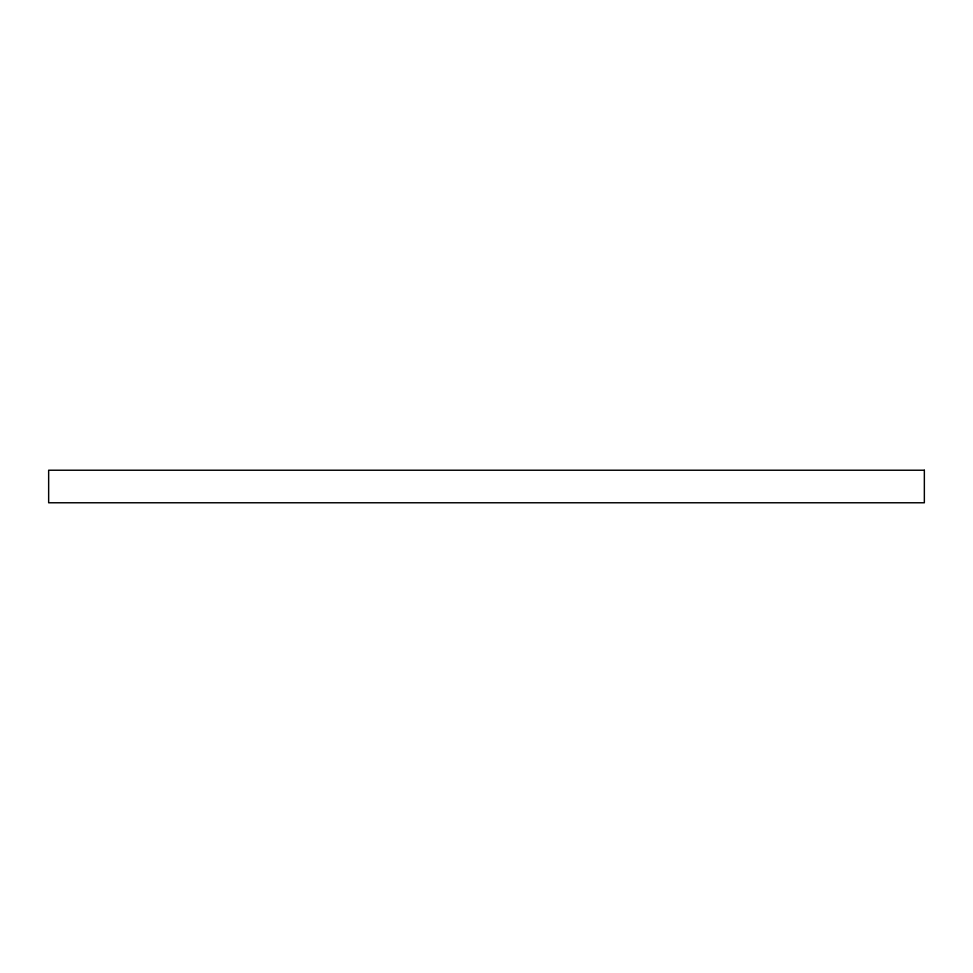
<?xml version="1.0" encoding="UTF-8"?>
<svg xmlns="http://www.w3.org/2000/svg" width="973" height="973" viewBox="0 0 973 973"><rect width="100%" height="100%" fill="white"/><g stroke="black" fill="none" stroke-linecap="round" stroke-linejoin="round"><path stroke-width="1.46" d="M924.35 470.227L48.65 470.227L48.65 502.773L924.35 502.773L924.35 470.227"/></g></svg>
